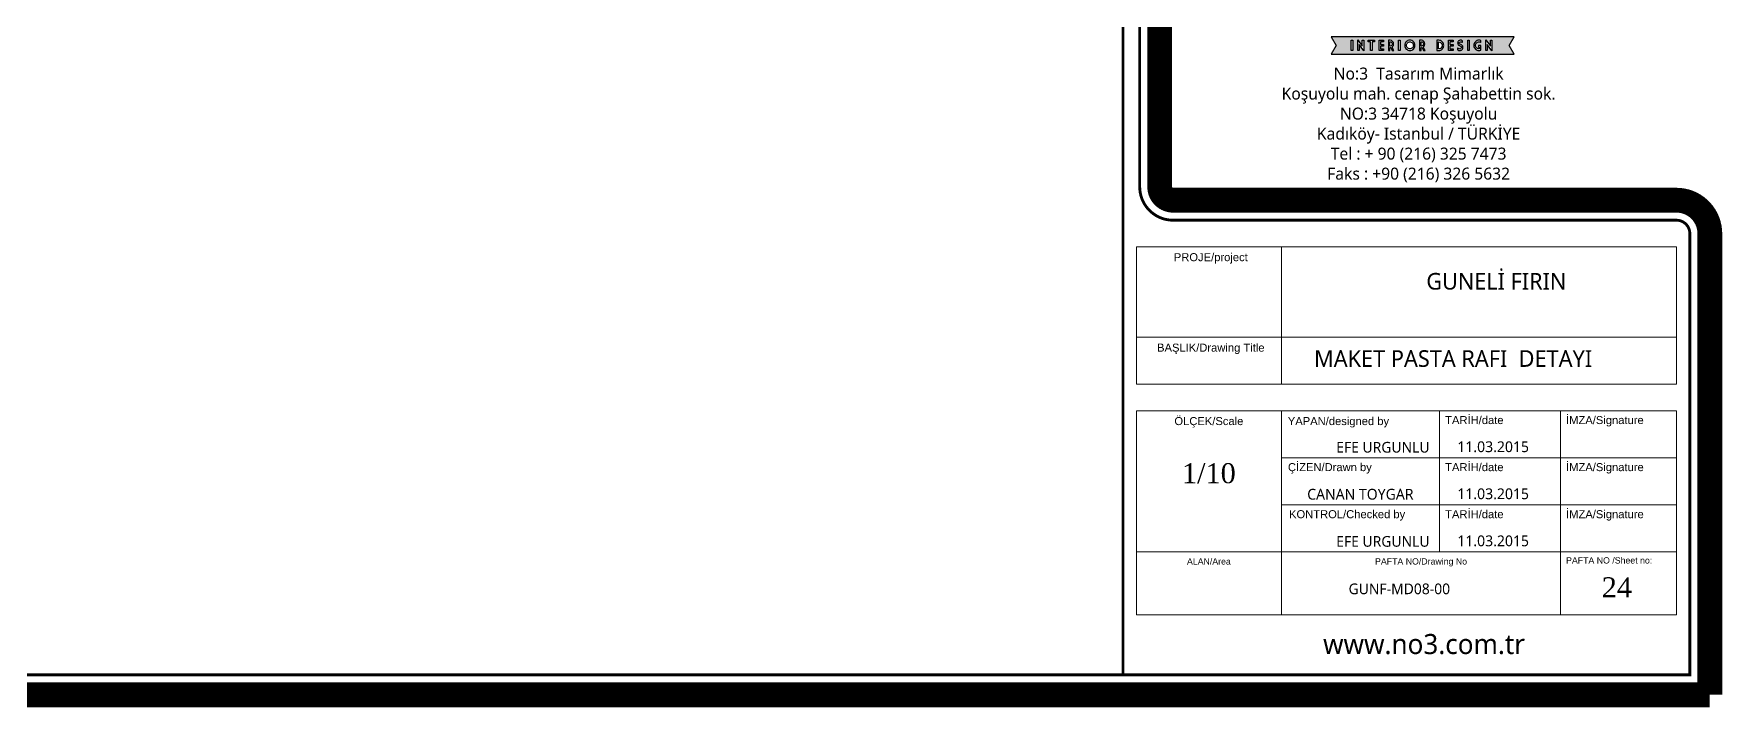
# Model space of a CAD drawing. Header units: millimetres. Extents: x 54215 to 67697, y 23496 to 56611.
# Drawn here: x 57956 to 58465, y 29437 to 29640 of the extents above; entities that cross this region are included whole.
import ezdxf
from ezdxf.enums import TextEntityAlignment as Align

# ---------------------------------------------------------------- set-up
doc = ezdxf.new("R2010")
doc.units = ezdxf.units.MM
doc.layers.add('no3_lejand', color=255, linetype='Continuous', lineweight=13)
doc.styles.add('ARIALT', font='arial.ttf', dxfattribs={"height": 10})
doc.styles.get("Standard").update_dxf_attribs({"font": 'arial.ttf'})

msp = doc.modelspace()

# ---------------------------------------------------------------- hatches: boundary and pattern name
at = {"true_color": 0xe74a37}
h = msp.add_hatch(color=13, dxfattribs=at)
h.dxf.hatch_style = 1
h.paths.add_polyline_path([(58391.572, 29638.951), (58357.259, 29638.951), (58346.852, 29638.951), (58348.402, 29636.341), (58346.852, 29633.73), (58357.259, 29633.73), (58391.572, 29633.73), (58401.979, 29633.73), (58400.429, 29636.341), (58401.979, 29638.951)])
h.paths.add_polyline_path([(58353.356, 29634.79), (58352.901, 29634.79), (58352.901, 29637.874), (58353.356, 29637.874)])
h.paths.add_polyline_path([(58356.693, 29634.655), (58355.308, 29636.589), (58355.308, 29634.79), (58354.855, 29634.79), (58354.855, 29638.016), (58356.239, 29636.077), (58356.239, 29637.891), (58356.693, 29637.891)])
h.paths.add_polyline_path([(58359.953, 29637.404), (58359.207, 29637.404), (58359.207, 29634.807), (58358.752, 29634.807), (58358.752, 29637.404), (58358.007, 29637.404), (58358.007, 29637.891), (58359.953, 29637.891)])
h.paths.add_polyline_path([(58362.649, 29637.404), (58361.723, 29637.404), (58361.723, 29636.567), (58362.649, 29636.567), (58362.649, 29636.097), (58361.723, 29636.097), (58361.723, 29635.26), (58362.649, 29635.26), (58362.649, 29634.79), (58361.266, 29634.79), (58361.266, 29637.874), (58362.649, 29637.874)])
edge = h.paths.add_edge_path()
edge.add_spline(control_points=[(58365.57, 29636.192), (58365.57, 29636.192), (58365.57, 29636.192), (58365.371, 29635.973), (58365.321, 29635.919), (58365.27, 29635.872), (58365.215, 29635.831), (58365.215, 29635.831), (58365.757, 29634.786), (58365.757, 29634.786), (58365.757, 29634.786), (58365.27, 29634.786), (58365.27, 29634.786), (58365.27, 29634.786), (58364.82, 29635.662), (58364.82, 29635.662), (58364.764, 29635.652), (58364.708, 29635.647), (58364.65, 29635.647), (58364.623, 29635.647), (58364.596, 29635.648), (58364.569, 29635.651), (58364.569, 29635.651), (58364.569, 29634.795), (58364.569, 29634.795), (58364.569, 29634.795), (58364.115, 29634.795), (58364.115, 29634.795), (58364.115, 29634.795), (58364.115, 29637.878), (58364.115, 29637.878), (58364.115, 29637.878), (58364.569, 29637.878), (58364.569, 29637.878), (58364.569, 29637.878), (58364.569, 29637.876), (58364.569, 29637.876), (58364.596, 29637.877), (58364.623, 29637.878), (58364.65, 29637.878), (58364.932, 29637.878), (58365.173, 29637.769), (58365.371, 29637.551), (58365.57, 29637.333), (58365.669, 29637.071), (58365.669, 29636.764), (58365.669, 29636.455), (58365.57, 29636.192)], knot_values=[0, 0, 0, 0, 0.00005, 0.0001, 1, 1, 1, 2, 2, 2, 3, 3, 3, 4, 4, 4, 5, 5, 5, 6, 6, 6, 7, 7, 7, 8, 8, 8, 9, 9, 9, 10, 10, 10, 11, 11, 11, 12, 12, 12, 13, 13, 13, 14, 14, 14, 15, 15, 15, 15], degree=3, periodic=0)
h.paths.add_polyline_path([(58367.61, 29634.79), (58367.155, 29634.79), (58367.155, 29637.891), (58367.61, 29637.891)])
edge = h.paths.add_edge_path()
edge.add_spline(control_points=[(58371.503, 29637.582), (58371.503, 29637.582), (58371.503, 29637.582), (58371.641, 29637.442), (58371.781, 29637.303), (58371.89, 29637.138), (58371.971, 29636.947), (58372.051, 29636.756), (58372.091, 29636.554), (58372.091, 29636.34), (58372.091, 29636.126), (58372.051, 29635.924), (58371.971, 29635.736), (58371.89, 29635.548), (58371.781, 29635.385), (58371.641, 29635.245), (58371.503, 29635.105), (58371.34, 29634.995), (58371.155, 29634.913), (58370.97, 29634.831), (58370.771, 29634.79), (58370.559, 29634.79), (58370.346, 29634.79), (58370.146, 29634.831), (58369.962, 29634.913), (58369.777, 29634.995), (58369.614, 29635.105), (58369.475, 29635.245), (58369.336, 29635.385), (58369.226, 29635.548), (58369.146, 29635.736), (58369.065, 29635.924), (58369.025, 29636.126), (58369.025, 29636.34), (58369.025, 29636.554), (58369.065, 29636.756), (58369.146, 29636.947), (58369.226, 29637.138), (58369.336, 29637.303), (58369.475, 29637.442), (58369.614, 29637.582), (58369.777, 29637.692), (58369.962, 29637.773), (58370.146, 29637.854), (58370.346, 29637.895), (58370.559, 29637.895), (58370.771, 29637.895), (58370.97, 29637.854), (58371.155, 29637.773), (58371.34, 29637.692), (58371.503, 29637.582)], knot_values=[0, 0, 0, 0, 0.00005, 0.0001, 1, 1, 1, 2, 2, 2, 3, 3, 3, 4, 4, 4, 5, 5, 5, 6, 6, 6, 7, 7, 7, 8, 8, 8, 9, 9, 9, 10, 10, 10, 11, 11, 11, 12, 12, 12, 13, 13, 13, 14, 14, 14, 15, 15, 15, 16, 16, 16, 16], degree=3, periodic=0)
edge = h.paths.add_edge_path()
edge.add_spline(control_points=[(58374.956, 29636.192), (58374.956, 29636.192), (58374.956, 29636.192), (58374.758, 29635.973), (58374.708, 29635.919), (58374.655, 29635.872), (58374.602, 29635.831), (58374.602, 29635.831), (58375.142, 29634.786), (58375.142, 29634.786), (58375.142, 29634.786), (58374.657, 29634.786), (58374.657, 29634.786), (58374.657, 29634.786), (58374.207, 29635.662), (58374.207, 29635.662), (58374.151, 29635.652), (58374.094, 29635.647), (58374.036, 29635.647), (58374.009, 29635.647), (58373.982, 29635.648), (58373.955, 29635.651), (58373.955, 29635.651), (58373.955, 29634.795), (58373.955, 29634.795), (58373.955, 29634.795), (58373.501, 29634.795), (58373.501, 29634.795), (58373.501, 29634.795), (58373.501, 29637.878), (58373.501, 29637.878), (58373.501, 29637.878), (58373.955, 29637.878), (58373.955, 29637.878), (58373.955, 29637.878), (58373.955, 29637.876), (58373.955, 29637.876), (58373.982, 29637.877), (58374.009, 29637.878), (58374.036, 29637.878), (58374.319, 29637.878), (58374.559, 29637.769), (58374.758, 29637.551), (58374.956, 29637.333), (58375.055, 29637.071), (58375.055, 29636.764), (58375.055, 29636.455), (58374.956, 29636.192)], knot_values=[0, 0, 0, 0, 0.00005, 0.0001, 1, 1, 1, 2, 2, 2, 3, 3, 3, 4, 4, 4, 5, 5, 5, 6, 6, 6, 7, 7, 7, 8, 8, 8, 9, 9, 9, 10, 10, 10, 11, 11, 11, 12, 12, 12, 13, 13, 13, 14, 14, 14, 15, 15, 15, 15], degree=3, periodic=0)
edge = h.paths.add_edge_path()
edge.add_spline(control_points=[(58379.257, 29637.874), (58379.257, 29637.874), (58379.257, 29637.874), (58379.257, 29637.874), (58379.669, 29637.874), (58380.02, 29637.723), (58380.311, 29637.423), (58380.603, 29637.122), (58380.748, 29636.758), (58380.748, 29636.332), (58380.748, 29635.907), (58380.603, 29635.545), (58380.311, 29635.243), (58380.02, 29634.941), (58379.669, 29634.79), (58379.257, 29634.79), (58379.257, 29634.79), (58378.708, 29634.79), (58378.708, 29634.79), (58378.708, 29634.79), (58378.708, 29637.874), (58378.708, 29637.874), (58378.708, 29637.874), (58379.257, 29637.874)], knot_values=[0, 0, 0, 0, 0.00005, 0.0001, 1, 1, 1, 2, 2, 2, 3, 3, 3, 4, 4, 4, 5, 5, 5, 6, 6, 6, 7, 7, 7, 7], degree=3, periodic=0)
h.paths.add_polyline_path([(58383.54, 29637.404), (58382.614, 29637.404), (58382.614, 29636.567), (58383.54, 29636.567), (58383.54, 29636.097), (58382.614, 29636.097), (58382.614, 29635.26), (58383.54, 29635.26), (58383.54, 29634.79), (58382.158, 29634.79), (58382.158, 29637.874), (58383.54, 29637.874)])
edge = h.paths.add_edge_path()
edge.add_spline(control_points=[(58386.246, 29636.358), (58386.246, 29636.358), (58386.246, 29636.358), (58386.312, 29636.294), (58386.378, 29636.23), (58386.431, 29636.149), (58386.472, 29636.052), (58386.513, 29635.954), (58386.534, 29635.838), (58386.537, 29635.704), (58386.537, 29635.581), (58386.512, 29635.464), (58386.462, 29635.353), (58386.412, 29635.242), (58386.343, 29635.144), (58386.253, 29635.059), (58386.164, 29634.974), (58386.062, 29634.906), (58385.946, 29634.858), (58385.831, 29634.81), (58385.71, 29634.786), (58385.584, 29634.786), (58385.455, 29634.786), (58385.34, 29634.803), (58385.241, 29634.837), (58385.141, 29634.87), (58385.035, 29634.93), (58384.922, 29635.017), (58384.922, 29635.017), (58384.922, 29635.593), (58384.922, 29635.593), (58384.993, 29635.516), (58385.045, 29635.464), (58385.084, 29635.437), (58385.122, 29635.41), (58385.168, 29635.38), (58385.223, 29635.35), (58385.277, 29635.319), (58385.338, 29635.293), (58385.404, 29635.272), (58385.47, 29635.251), (58385.536, 29635.241), (58385.601, 29635.241), (58385.734, 29635.241), (58385.844, 29635.289), (58385.93, 29635.385), (58386.016, 29635.48), (58386.059, 29635.593), (58386.059, 29635.725), (58386.059, 29635.832), (58386.022, 29635.919), (58385.949, 29635.987), (58385.876, 29636.054), (58385.757, 29636.13), (58385.591, 29636.217), (58385.49, 29636.27), (58385.407, 29636.319), (58385.337, 29636.361), (58385.268, 29636.405), (58385.202, 29636.458), (58385.138, 29636.523), (58385.075, 29636.587), (58385.024, 29636.663), (58384.984, 29636.752), (58384.945, 29636.84), (58384.926, 29636.945), (58384.926, 29637.065), (58384.932, 29637.183), (58384.959, 29637.291), (58385.009, 29637.393), (58385.059, 29637.494), (58385.126, 29637.583), (58385.211, 29637.659), (58385.297, 29637.735), (58385.393, 29637.794), (58385.502, 29637.836), (58385.611, 29637.878), (58385.726, 29637.899), (58385.846, 29637.899), (58385.936, 29637.896), (58386.019, 29637.883), (58386.093, 29637.86), (58386.167, 29637.837), (58386.252, 29637.796), (58386.346, 29637.736), (58386.346, 29637.736), (58386.346, 29637.252), (58386.346, 29637.252), (58386.289, 29637.29), (58386.251, 29637.315), (58386.23, 29637.324), (58386.209, 29637.333), (58386.179, 29637.349), (58386.141, 29637.37), (58386.102, 29637.392), (58386.057, 29637.41), (58386.007, 29637.426), (58385.956, 29637.441), (58385.902, 29637.449), (58385.846, 29637.449), (58385.719, 29637.447), (58385.611, 29637.406), (58385.524, 29637.324), (58385.436, 29637.242), (58385.391, 29637.148), (58385.391, 29637.04), (58385.395, 29636.938), (58385.431, 29636.857), (58385.502, 29636.796), (58385.573, 29636.735), (58385.687, 29636.667), (58385.846, 29636.591), (58385.954, 29636.539), (58386.042, 29636.491), (58386.11, 29636.452), (58386.178, 29636.411), (58386.246, 29636.358)], knot_values=[0, 0, 0, 0, 0.00005, 0.0001, 1, 1, 1, 2, 2, 2, 3, 3, 3, 4, 4, 4, 5, 5, 5, 6, 6, 6, 7, 7, 7, 8, 8, 8, 9, 9, 9, 10, 10, 10, 11, 11, 11, 12, 12, 12, 13, 13, 13, 14, 14, 14, 15, 15, 15, 16, 16, 16, 17, 17, 17, 18, 18, 18, 19, 19, 19, 20, 20, 20, 21, 21, 21, 22, 22, 22, 23, 23, 23, 24, 24, 24, 25, 25, 25, 26, 26, 26, 27, 27, 27, 28, 28, 28, 29, 29, 29, 30, 30, 30, 31, 31, 31, 32, 32, 32, 33, 33, 33, 34, 34, 34, 35, 35, 35, 36, 36, 36, 37, 37, 37, 38, 38, 38, 38], degree=3, periodic=0)
h.paths.add_polyline_path([(58388.407, 29634.79), (58387.953, 29634.79), (58387.953, 29637.891), (58388.407, 29637.891)])
edge = h.paths.add_edge_path()
edge.add_spline(control_points=[(58390.573, 29637.692), (58390.573, 29637.692), (58390.573, 29637.692), (58390.759, 29637.773), (58390.943, 29637.854), (58391.143, 29637.895), (58391.356, 29637.895), (58391.557, 29637.895), (58391.744, 29637.859), (58391.92, 29637.788), (58391.92, 29637.788), (58391.92, 29637.246), (58391.92, 29637.246), (58391.87, 29637.278), (58391.817, 29637.306), (58391.762, 29637.329), (58391.635, 29637.383), (58391.499, 29637.411), (58391.356, 29637.411), (58391.212, 29637.411), (58391.076, 29637.383), (58390.949, 29637.329), (58390.822, 29637.275), (58390.712, 29637.199), (58390.617, 29637.102), (58390.522, 29637.005), (58390.448, 29636.891), (58390.394, 29636.76), (58390.34, 29636.63), (58390.313, 29636.49), (58390.313, 29636.34), (58390.313, 29636.191), (58390.34, 29636.051), (58390.394, 29635.921), (58390.448, 29635.79), (58390.522, 29635.676), (58390.617, 29635.579), (58390.712, 29635.482), (58390.822, 29635.406), (58390.949, 29635.351), (58391.076, 29635.296), (58391.212, 29635.268), (58391.356, 29635.268), (58391.416, 29635.268), (58391.474, 29635.273), (58391.531, 29635.283), (58391.531, 29635.283), (58391.531, 29635.796), (58391.531, 29635.796), (58391.531, 29635.796), (58391.217, 29635.796), (58391.217, 29635.796), (58391.217, 29635.796), (58391.217, 29636.265), (58391.217, 29636.265), (58391.217, 29636.265), (58391.92, 29636.265), (58391.92, 29636.265), (58391.92, 29636.265), (58391.92, 29634.899), (58391.92, 29634.899), (58391.744, 29634.827), (58391.557, 29634.79), (58391.356, 29634.79), (58391.143, 29634.79), (58390.943, 29634.831), (58390.759, 29634.913), (58390.573, 29634.995), (58390.411, 29635.105), (58390.273, 29635.245), (58390.133, 29635.385), (58390.024, 29635.548), (58389.943, 29635.736), (58389.863, 29635.924), (58389.823, 29636.126), (58389.823, 29636.34), (58389.823, 29636.554), (58389.863, 29636.756), (58389.943, 29636.947), (58390.024, 29637.138), (58390.133, 29637.303), (58390.273, 29637.442), (58390.411, 29637.582), (58390.573, 29637.692)], knot_values=[0, 0, 0, 0, 0.00005, 0.0001, 1, 1, 1, 2, 2, 2, 3, 3, 3, 4, 4, 4, 5, 5, 5, 6, 6, 6, 7, 7, 7, 8, 8, 8, 9, 9, 9, 10, 10, 10, 11, 11, 11, 12, 12, 12, 13, 13, 13, 14, 14, 14, 15, 15, 15, 16, 16, 16, 17, 17, 17, 18, 18, 18, 19, 19, 19, 20, 20, 20, 21, 21, 21, 22, 22, 22, 23, 23, 23, 24, 24, 24, 25, 25, 25, 26, 26, 26, 27, 27, 27, 27], degree=3, periodic=0)
h.paths.add_polyline_path([(58395.248, 29634.655), (58393.864, 29636.589), (58393.864, 29634.79), (58393.41, 29634.79), (58393.41, 29638.016), (58394.794, 29636.077), (58394.794, 29637.891), (58395.248, 29637.891)])

# ---------------------------------------------------------------- linework, layer by layer
at = {"color": 13, "true_color": 0xe74a37}
for points in [[(58391.572, 29638.951), (58357.259, 29638.951), (58346.852, 29638.951), (58348.402, 29636.341), (58346.852, 29633.73), (58357.259, 29633.73), (58391.572, 29633.73), (58401.979, 29633.73), (58400.429, 29636.341), (58401.979, 29638.951), (58391.572, 29638.951)], [(58353.356, 29634.79), (58352.901, 29634.79), (58352.901, 29637.874), (58353.356, 29637.874), (58353.356, 29634.79)], [(58356.693, 29634.655), (58355.308, 29636.589), (58355.308, 29634.79), (58354.855, 29634.79), (58354.855, 29638.016), (58356.239, 29636.077), (58356.239, 29637.891), (58356.693, 29637.891), (58356.693, 29634.655)], [(58359.953, 29637.404), (58359.207, 29637.404), (58359.207, 29634.807), (58358.752, 29634.807), (58358.752, 29637.404), (58358.007, 29637.404), (58358.007, 29637.891), (58359.953, 29637.891), (58359.953, 29637.404)], [(58362.649, 29637.404), (58361.723, 29637.404), (58361.723, 29636.567), (58362.649, 29636.567), (58362.649, 29636.097), (58361.723, 29636.097), (58361.723, 29635.26), (58362.649, 29635.26), (58362.649, 29634.79), (58361.266, 29634.79), (58361.266, 29637.874), (58362.649, 29637.874), (58362.649, 29637.404)], [(58367.61, 29634.79), (58367.155, 29634.79), (58367.155, 29637.891), (58367.61, 29637.891), (58367.61, 29634.79)], [(58383.54, 29637.404), (58382.614, 29637.404), (58382.614, 29636.567), (58383.54, 29636.567), (58383.54, 29636.097), (58382.614, 29636.097), (58382.614, 29635.26), (58383.54, 29635.26), (58383.54, 29634.79), (58382.158, 29634.79), (58382.158, 29637.874), (58383.54, 29637.874), (58383.54, 29637.404)], [(58388.407, 29634.79), (58387.953, 29634.79), (58387.953, 29637.891), (58388.407, 29637.891), (58388.407, 29634.79)], [(58395.248, 29634.655), (58393.864, 29636.589), (58393.864, 29634.79), (58393.41, 29634.79), (58393.41, 29638.016), (58394.794, 29636.077), (58394.794, 29637.891), (58395.248, 29637.891), (58395.248, 29634.655)]]:
    msp.add_lwpolyline(points, dxfattribs=at)
for points, knots in [([(58365.27, 29634.786), (58365.27, 29634.786), (58364.82, 29635.662), (58364.82, 29635.662), (58364.764, 29635.652), (58364.708, 29635.647), (58364.65, 29635.647), (58364.623, 29635.647), (58364.596, 29635.648), (58364.569, 29635.651), (58364.569, 29635.651), (58364.569, 29634.795), (58364.569, 29634.795), (58364.569, 29634.795), (58364.115, 29634.795), (58364.115, 29634.795), (58364.115, 29634.795), (58364.115, 29637.878), (58364.115, 29637.878), (58364.115, 29637.878), (58364.569, 29637.878), (58364.569, 29637.878), (58364.569, 29637.878), (58364.569, 29637.876), (58364.569, 29637.876), (58364.596, 29637.877), (58364.623, 29637.878), (58364.65, 29637.878), (58364.932, 29637.878), (58365.173, 29637.769), (58365.371, 29637.551), (58365.57, 29637.333), (58365.669, 29637.071), (58365.669, 29636.764), (58365.669, 29636.455), (58365.57, 29636.192), (58365.371, 29635.973), (58365.321, 29635.919), (58365.27, 29635.872), (58365.215, 29635.831), (58365.215, 29635.831), (58365.757, 29634.786), (58365.757, 29634.786), (58365.757, 29634.786), (58365.27, 29634.786), (58365.27, 29634.786)], [0, 0, 0, 0, 1, 1, 1, 2, 2, 2, 3, 3, 3, 4, 4, 4, 5, 5, 5, 6, 6, 6, 7, 7, 7, 8, 8, 8, 9, 9, 9, 10, 10, 10, 11, 11, 11, 12, 12, 12, 13, 13, 13, 14, 14, 14, 15, 15, 15, 15]), ([(58371.971, 29635.736), (58371.89, 29635.548), (58371.781, 29635.385), (58371.641, 29635.245), (58371.503, 29635.105), (58371.34, 29634.995), (58371.155, 29634.913), (58370.97, 29634.831), (58370.771, 29634.79), (58370.559, 29634.79), (58370.346, 29634.79), (58370.146, 29634.831), (58369.962, 29634.913), (58369.777, 29634.995), (58369.614, 29635.105), (58369.475, 29635.245), (58369.336, 29635.385), (58369.226, 29635.548), (58369.146, 29635.736), (58369.065, 29635.924), (58369.025, 29636.126), (58369.025, 29636.34), (58369.025, 29636.554), (58369.065, 29636.756), (58369.146, 29636.947), (58369.226, 29637.138), (58369.336, 29637.303), (58369.475, 29637.442), (58369.614, 29637.582), (58369.777, 29637.692), (58369.962, 29637.773), (58370.146, 29637.854), (58370.346, 29637.895), (58370.559, 29637.895), (58370.771, 29637.895), (58370.97, 29637.854), (58371.155, 29637.773), (58371.34, 29637.692), (58371.503, 29637.582), (58371.641, 29637.442), (58371.781, 29637.303), (58371.89, 29637.138), (58371.971, 29636.947), (58372.051, 29636.756), (58372.091, 29636.554), (58372.091, 29636.34), (58372.091, 29636.126), (58372.051, 29635.924), (58371.971, 29635.736)], [0, 0, 0, 0, 1, 1, 1, 2, 2, 2, 3, 3, 3, 4, 4, 4, 5, 5, 5, 6, 6, 6, 7, 7, 7, 8, 8, 8, 9, 9, 9, 10, 10, 10, 11, 11, 11, 12, 12, 12, 13, 13, 13, 14, 14, 14, 15, 15, 15, 16, 16, 16, 16]), ([(58374.657, 29634.786), (58374.657, 29634.786), (58374.207, 29635.662), (58374.207, 29635.662), (58374.151, 29635.652), (58374.094, 29635.647), (58374.036, 29635.647), (58374.009, 29635.647), (58373.982, 29635.648), (58373.955, 29635.651), (58373.955, 29635.651), (58373.955, 29634.795), (58373.955, 29634.795), (58373.955, 29634.795), (58373.501, 29634.795), (58373.501, 29634.795), (58373.501, 29634.795), (58373.501, 29637.878), (58373.501, 29637.878), (58373.501, 29637.878), (58373.955, 29637.878), (58373.955, 29637.878), (58373.955, 29637.878), (58373.955, 29637.876), (58373.955, 29637.876), (58373.982, 29637.877), (58374.009, 29637.878), (58374.036, 29637.878), (58374.319, 29637.878), (58374.559, 29637.769), (58374.758, 29637.551), (58374.956, 29637.333), (58375.055, 29637.071), (58375.055, 29636.764), (58375.055, 29636.455), (58374.956, 29636.192), (58374.758, 29635.973), (58374.708, 29635.919), (58374.655, 29635.872), (58374.602, 29635.831), (58374.602, 29635.831), (58375.142, 29634.786), (58375.142, 29634.786), (58375.142, 29634.786), (58374.657, 29634.786), (58374.657, 29634.786)], [0, 0, 0, 0, 1, 1, 1, 2, 2, 2, 3, 3, 3, 4, 4, 4, 5, 5, 5, 6, 6, 6, 7, 7, 7, 8, 8, 8, 9, 9, 9, 10, 10, 10, 11, 11, 11, 12, 12, 12, 13, 13, 13, 14, 14, 14, 15, 15, 15, 15]), ([(58380.311, 29635.243), (58380.02, 29634.941), (58379.669, 29634.79), (58379.257, 29634.79), (58379.257, 29634.79), (58378.708, 29634.79), (58378.708, 29634.79), (58378.708, 29634.79), (58378.708, 29637.874), (58378.708, 29637.874), (58378.708, 29637.874), (58379.257, 29637.874), (58379.257, 29637.874), (58379.669, 29637.874), (58380.02, 29637.723), (58380.311, 29637.423), (58380.603, 29637.122), (58380.748, 29636.758), (58380.748, 29636.332), (58380.748, 29635.907), (58380.603, 29635.545), (58380.311, 29635.243)], [0, 0, 0, 0, 1, 1, 1, 2, 2, 2, 3, 3, 3, 4, 4, 4, 5, 5, 5, 6, 6, 6, 7, 7, 7, 7]), ([(58386.462, 29635.353), (58386.412, 29635.242), (58386.343, 29635.144), (58386.253, 29635.059), (58386.164, 29634.974), (58386.062, 29634.906), (58385.946, 29634.858), (58385.831, 29634.81), (58385.71, 29634.786), (58385.584, 29634.786), (58385.455, 29634.786), (58385.34, 29634.803), (58385.241, 29634.837), (58385.141, 29634.87), (58385.035, 29634.93), (58384.922, 29635.017), (58384.922, 29635.017), (58384.922, 29635.593), (58384.922, 29635.593), (58384.993, 29635.516), (58385.045, 29635.464), (58385.084, 29635.437), (58385.122, 29635.41), (58385.168, 29635.38), (58385.223, 29635.35), (58385.277, 29635.319), (58385.338, 29635.293), (58385.404, 29635.272), (58385.47, 29635.251), (58385.536, 29635.241), (58385.601, 29635.241), (58385.734, 29635.241), (58385.844, 29635.289), (58385.93, 29635.385), (58386.016, 29635.48), (58386.059, 29635.593), (58386.059, 29635.725), (58386.059, 29635.832), (58386.022, 29635.919), (58385.949, 29635.987), (58385.876, 29636.054), (58385.757, 29636.13), (58385.591, 29636.217), (58385.49, 29636.27), (58385.407, 29636.319), (58385.337, 29636.361), (58385.268, 29636.405), (58385.202, 29636.458), (58385.138, 29636.523), (58385.075, 29636.587), (58385.024, 29636.663), (58384.984, 29636.752), (58384.945, 29636.84), (58384.926, 29636.945), (58384.926, 29637.065), (58384.932, 29637.183), (58384.959, 29637.291), (58385.009, 29637.393), (58385.059, 29637.494), (58385.126, 29637.583), (58385.211, 29637.659), (58385.297, 29637.735), (58385.393, 29637.794), (58385.502, 29637.836), (58385.611, 29637.878), (58385.726, 29637.899), (58385.846, 29637.899), (58385.936, 29637.896), (58386.019, 29637.883), (58386.093, 29637.86), (58386.167, 29637.837), (58386.252, 29637.796), (58386.346, 29637.736), (58386.346, 29637.736), (58386.346, 29637.252), (58386.346, 29637.252), (58386.289, 29637.29), (58386.251, 29637.315), (58386.23, 29637.324), (58386.209, 29637.333), (58386.179, 29637.349), (58386.141, 29637.37), (58386.102, 29637.392), (58386.057, 29637.41), (58386.007, 29637.426), (58385.956, 29637.441), (58385.902, 29637.449), (58385.846, 29637.449), (58385.719, 29637.447), (58385.611, 29637.406), (58385.524, 29637.324), (58385.436, 29637.242), (58385.391, 29637.148), (58385.391, 29637.04), (58385.395, 29636.938), (58385.431, 29636.857), (58385.502, 29636.796), (58385.573, 29636.735), (58385.687, 29636.667), (58385.846, 29636.591), (58385.954, 29636.539), (58386.042, 29636.491), (58386.11, 29636.452), (58386.178, 29636.411), (58386.246, 29636.358), (58386.312, 29636.294), (58386.378, 29636.23), (58386.431, 29636.149), (58386.472, 29636.052), (58386.513, 29635.954), (58386.534, 29635.838), (58386.537, 29635.704), (58386.537, 29635.581), (58386.512, 29635.464), (58386.462, 29635.353)], [0, 0, 0, 0, 1, 1, 1, 2, 2, 2, 3, 3, 3, 4, 4, 4, 5, 5, 5, 6, 6, 6, 7, 7, 7, 8, 8, 8, 9, 9, 9, 10, 10, 10, 11, 11, 11, 12, 12, 12, 13, 13, 13, 14, 14, 14, 15, 15, 15, 16, 16, 16, 17, 17, 17, 18, 18, 18, 19, 19, 19, 20, 20, 20, 21, 21, 21, 22, 22, 22, 23, 23, 23, 24, 24, 24, 25, 25, 25, 26, 26, 26, 27, 27, 27, 28, 28, 28, 29, 29, 29, 30, 30, 30, 31, 31, 31, 32, 32, 32, 33, 33, 33, 34, 34, 34, 35, 35, 35, 36, 36, 36, 37, 37, 37, 38, 38, 38, 38]), ([(58391.92, 29637.246), (58391.87, 29637.278), (58391.817, 29637.306), (58391.762, 29637.329), (58391.635, 29637.383), (58391.499, 29637.411), (58391.356, 29637.411), (58391.212, 29637.411), (58391.076, 29637.383), (58390.949, 29637.329), (58390.822, 29637.275), (58390.712, 29637.199), (58390.617, 29637.102), (58390.522, 29637.005), (58390.448, 29636.891), (58390.394, 29636.76), (58390.34, 29636.63), (58390.313, 29636.49), (58390.313, 29636.34), (58390.313, 29636.191), (58390.34, 29636.051), (58390.394, 29635.921), (58390.448, 29635.79), (58390.522, 29635.676), (58390.617, 29635.579), (58390.712, 29635.482), (58390.822, 29635.406), (58390.949, 29635.351), (58391.076, 29635.296), (58391.212, 29635.268), (58391.356, 29635.268), (58391.416, 29635.268), (58391.474, 29635.273), (58391.531, 29635.283), (58391.531, 29635.283), (58391.531, 29635.796), (58391.531, 29635.796), (58391.531, 29635.796), (58391.217, 29635.796), (58391.217, 29635.796), (58391.217, 29635.796), (58391.217, 29636.265), (58391.217, 29636.265), (58391.217, 29636.265), (58391.92, 29636.265), (58391.92, 29636.265), (58391.92, 29636.265), (58391.92, 29634.899), (58391.92, 29634.899), (58391.744, 29634.827), (58391.557, 29634.79), (58391.356, 29634.79), (58391.143, 29634.79), (58390.943, 29634.831), (58390.759, 29634.913), (58390.573, 29634.995), (58390.411, 29635.105), (58390.273, 29635.245), (58390.133, 29635.385), (58390.024, 29635.548), (58389.943, 29635.736), (58389.863, 29635.924), (58389.823, 29636.126), (58389.823, 29636.34), (58389.823, 29636.554), (58389.863, 29636.756), (58389.943, 29636.947), (58390.024, 29637.138), (58390.133, 29637.303), (58390.273, 29637.442), (58390.411, 29637.582), (58390.573, 29637.692), (58390.759, 29637.773), (58390.943, 29637.854), (58391.143, 29637.895), (58391.356, 29637.895), (58391.557, 29637.895), (58391.744, 29637.859), (58391.92, 29637.788), (58391.92, 29637.788), (58391.92, 29637.246), (58391.92, 29637.246)], [0, 0, 0, 0, 1, 1, 1, 2, 2, 2, 3, 3, 3, 4, 4, 4, 5, 5, 5, 6, 6, 6, 7, 7, 7, 8, 8, 8, 9, 9, 9, 10, 10, 10, 11, 11, 11, 12, 12, 12, 13, 13, 13, 14, 14, 14, 15, 15, 15, 16, 16, 16, 17, 17, 17, 18, 18, 18, 19, 19, 19, 20, 20, 20, 21, 21, 21, 22, 22, 22, 23, 23, 23, 24, 24, 24, 25, 25, 25, 26, 26, 26, 27, 27, 27, 27]), ([(58365.075, 29637.228), (58364.957, 29637.355), (58364.816, 29637.419), (58364.65, 29637.419), (58364.623, 29637.419), (58364.596, 29637.418), (58364.569, 29637.415), (58364.569, 29637.415), (58364.569, 29636.112), (58364.569, 29636.112), (58364.594, 29636.108), (58364.622, 29636.106), (58364.65, 29636.106), (58364.816, 29636.106), (58364.957, 29636.17), (58365.075, 29636.299), (58365.191, 29636.428), (58365.25, 29636.582), (58365.25, 29636.764), (58365.25, 29636.945), (58365.191, 29637.1), (58365.075, 29637.228)], [0, 0, 0, 0, 1, 1, 1, 2, 2, 2, 3, 3, 3, 4, 4, 4, 5, 5, 5, 6, 6, 6, 7, 7, 7, 7]), ([(58371.296, 29637.102), (58371.202, 29637.199), (58371.091, 29637.275), (58370.964, 29637.329), (58370.837, 29637.383), (58370.703, 29637.411), (58370.559, 29637.411), (58370.415, 29637.411), (58370.279, 29637.383), (58370.152, 29637.329), (58370.025, 29637.275), (58369.914, 29637.199), (58369.82, 29637.102), (58369.725, 29637.005), (58369.65, 29636.891), (58369.597, 29636.76), (58369.543, 29636.63), (58369.515, 29636.49), (58369.515, 29636.34), (58369.515, 29636.191), (58369.543, 29636.051), (58369.597, 29635.921), (58369.65, 29635.79), (58369.725, 29635.676), (58369.82, 29635.579), (58369.914, 29635.482), (58370.025, 29635.406), (58370.152, 29635.351), (58370.279, 29635.296), (58370.415, 29635.268), (58370.559, 29635.268), (58370.703, 29635.268), (58370.837, 29635.296), (58370.964, 29635.351), (58371.091, 29635.406), (58371.202, 29635.482), (58371.296, 29635.579), (58371.39, 29635.676), (58371.463, 29635.79), (58371.518, 29635.921), (58371.572, 29636.051), (58371.599, 29636.191), (58371.599, 29636.34), (58371.599, 29636.49), (58371.572, 29636.63), (58371.518, 29636.76), (58371.463, 29636.891), (58371.39, 29637.005), (58371.296, 29637.102)], [0, 0, 0, 0, 1, 1, 1, 2, 2, 2, 3, 3, 3, 4, 4, 4, 5, 5, 5, 6, 6, 6, 7, 7, 7, 8, 8, 8, 9, 9, 9, 10, 10, 10, 11, 11, 11, 12, 12, 12, 13, 13, 13, 14, 14, 14, 15, 15, 15, 16, 16, 16, 16]), ([(58374.46, 29637.228), (58374.344, 29637.355), (58374.202, 29637.419), (58374.036, 29637.419), (58374.009, 29637.419), (58373.982, 29637.418), (58373.955, 29637.415), (58373.955, 29637.415), (58373.955, 29636.112), (58373.955, 29636.112), (58373.981, 29636.108), (58374.007, 29636.106), (58374.036, 29636.106), (58374.202, 29636.106), (58374.344, 29636.17), (58374.46, 29636.299), (58374.577, 29636.428), (58374.636, 29636.582), (58374.636, 29636.764), (58374.636, 29636.945), (58374.577, 29637.1), (58374.46, 29637.228)], [0, 0, 0, 0, 1, 1, 1, 2, 2, 2, 3, 3, 3, 4, 4, 4, 5, 5, 5, 6, 6, 6, 7, 7, 7, 7]), ([(58379.257, 29637.407), (58379.257, 29637.407), (58379.161, 29637.407), (58379.161, 29637.407), (58379.161, 29637.407), (58379.161, 29635.26), (58379.161, 29635.26), (58379.161, 29635.26), (58379.257, 29635.26), (58379.257, 29635.26), (58379.543, 29635.26), (58379.788, 29635.364), (58379.992, 29635.574), (58380.195, 29635.783), (58380.296, 29636.036), (58380.296, 29636.332), (58380.296, 29636.629), (58380.195, 29636.883), (58379.992, 29637.093), (58379.788, 29637.302), (58379.543, 29637.407), (58379.257, 29637.407)], [0, 0, 0, 0, 1, 1, 1, 2, 2, 2, 3, 3, 3, 4, 4, 4, 5, 5, 5, 6, 6, 6, 7, 7, 7, 7])]:
    msp.add_open_spline(points, degree=3, knots=knots, dxfattribs=at)
at = {"layer": 'no3_lejand', "color": 250}
for p, q in [((58450.8, 29575.716), (58288.239, 29575.716)), ((58288.239, 29575.716), (58288.239, 29534.439)), ((58331.89, 29534.439), (58331.89, 29575.716)), ((58450.8, 29575.716), (58450.8, 29534.439)), ((58288.239, 29548.596), (58450.8, 29548.596)), ((58450.8, 29534.439), (58288.239, 29534.439)), ((58288.239, 29526.411), (58288.239, 29465.065)), ((58450.8, 29526.411), (58288.239, 29526.411)), ((58288.239, 29526.411), (58450.8, 29526.411)), ((58331.89, 29526.411), (58331.89, 29465.065)), ((58379.486, 29526.411), (58379.486, 29483.94)), ((58415.882, 29526.411), (58415.882, 29465.065)), ((58450.8, 29526.411), (58450.8, 29465.065)), ((58450.8, 29512.254), (58331.89, 29512.254)), ((58331.89, 29498.097), (58450.8, 29498.097)), ((58450.8, 29483.94), (58288.239, 29483.94)), ((58288.239, 29465.065), (58450.8, 29465.065)), ((58450.8, 29465.065), (58288.239, 29465.065))]:
    msp.add_line(p, q, dxfattribs=at)
at = {"layer": 'no3_lejand', "color": 1, "const_width": 7.466}
msp.add_lwpolyline([(58460.835, 29440.981), (57504.96, 29440.981), (57504.96, 30020.981), (58460.835, 30020.981), (58460.835, 29705.362, -0.4142136), (58450.8, 29695.327), (58299.278, 29695.327, 0.4142136), (58295.264, 29691.314), (58295.264, 29593.779, 0.4142136), (58299.278, 29589.765), (58450.8, 29589.765, -0.4142136), (58460.835, 29579.73), (58460.835, 29440.981)], format="xyb", dxfattribs=at)
at = {"layer": 'no3_lejand', "color": 252, "const_width": 0.854}
msp.add_lwpolyline([(58454.814, 29705.362, -0.4142136), (58450.8, 29701.348), (58299.278, 29701.348, 0.4142136), (58289.243, 29691.314), (58289.243, 29593.779, 0.4142136), (58299.278, 29583.744), (58450.8, 29583.744, -0.4142136), (58454.814, 29579.73), (58454.814, 29447.002), (57510.981, 29447.002), (57510.981, 30014.961), (58454.814, 30014.961), (58454.814, 29705.362)], format="xyb", dxfattribs=at)
msp.add_lwpolyline([(58284.226, 29447.002), (58284.226, 30014.961)], dxfattribs=at)

# ---------------------------------------------------------------- texts
at = {"color": 7, "insert": (58396.576, 29565.344), "char_height": 4.995, "width": 125.12147, "attachment_point": 5}
msp.add_mtext('{\\fLucida Sans Unicode|b0|i0|c162|p34;GUNELİ FIRIN}', dxfattribs=at)
at = {"layer": 'no3_lejand', "linetype": 'Continuous', "style": 'ARIALT'}
for s, height, p in [('ALAN/Area', 1.8876, (58310.065, 29481.109)), ('PAFTA NO/Drawing No', 1.88759, (58373.922, 29481.109))]:
    msp.add_text(s, height=height, dxfattribs=at).set_placement(p, align=Align.MIDDLE_CENTER)
at = {"layer": 'no3_lejand', "color": 7}
for s, insert, char_height, width, attachment_point in [('{\\fLucida Sans Unicode|b0|i0|c162|p34;No:3  Tasarım Mimarlık\\PKoşuyolu mah. cenap Şahabettin sok.\\PNO:3 34718 Koşuyolu\\PKadıköy- Istanbul / TÜRKİYE\\PTel : + 90 (216) 325 7473\\PFaks : +90 (216) 326 5632}', (58373.186, 29612.412), 3.61246, 93.56152, 5), ('{\\fLucida Sans Unicode|b0|i0|c162|p34;MAKET PASTA RAFI  DETAYI}', (58383.572, 29542.099), 5.0173, 122.81536, 5), ('{\\fLucida Sans Unicode|b0|i0|c162|p34;EFE URGUNLU}', (58348.39, 29515.421), 3.21107, 122.81536, 4), ('{\\fLucida Sans Unicode|b0|i0|c162|p34;11.03.2015\\P}', (58384.834, 29515.577), 3.24, 123.92176, 4), ('{\\fGeorgia|b0|i0|c162|p18;1/10}', (58310.065, 29507.599), 6.02076, 122.81536, 5), ('{\\fLucida Sans Unicode|b0|i0|c162|p34;CANAN TOYGAR}', (58339.657, 29501.292), 3.24, 123.92176, 4), ('{\\fLucida Sans Unicode|b0|i0|c162|p34;11.03.2015\\P}', (58384.834, 29501.42), 3.24, 123.92176, 4), ('{\\fLucida Sans Unicode|b0|i0|c162|p34;EFE URGUNLU}', (58348.39, 29487.107), 3.21107, 122.81536, 4), ('{\\fLucida Sans Unicode|b0|i0|c162|p34;11.03.2015\\P}', (58384.834, 29487.263), 3.24, 123.92176, 4), ('{\\fGeorgia|b0|i0|c162|p18;24}', (58432.857, 29473.324), 6.02076, 122.81536, 5), ('{\\fLucida Sans Unicode|b0|i0|c162|p34;GUNF-MD08-00}', (58352.106, 29472.831), 3.21107, 122.81536, 4), ('{\\fLucida Sans Unicode|b0|i0|c162|p34;www.no3.com.tr}', (58374.825, 29456.197), 6.02076, 93.56152, 5)]:
    msp.add_mtext(s, dxfattribs=dict(at, insert=insert, char_height=char_height, width=width, attachment_point=attachment_point))
at = {"layer": 'no3_lejand', "char_height": 2.4083, "style": 'ARIALT'}
for s, insert, width, attachment_point in [('PROJE/project', (58310.64, 29573.829), 44.79424, 2), ('BAŞLIK/Drawing Title', (58310.64, 29546.62), 44.79424, 2), ('ÖLÇEK/Scale', (58310.065, 29524.524), 16.26855, 2), ('YAPAN/designed by', (58349.06, 29524.524), 44.79424, 2), ('TARİH/date', (58381.171, 29524.829), 18.31967, 1), ('İMZA/Signature', (58417.567, 29524.829), 18.31967, 1), ('ÇİZEN/Drawn by', (58346.483, 29510.672), 44.79424, 2), ('TARİH/date', (58381.171, 29510.672), 18.31967, 1), ('İMZA/Signature', (58417.567, 29510.672), 18.31967, 1), ('KONTROL/Checked by', (58334.188, 29496.515), 40.24224, 1), ('TARİH/date', (58381.171, 29496.515), 18.31967, 1), ('İMZA/Signature', (58417.567, 29496.515), 18.31967, 1)]:
    msp.add_mtext(s, dxfattribs=dict(at, insert=insert, width=width, attachment_point=attachment_point))
at = {"layer": 'no3_lejand', "linetype": 'Continuous', "insert": (58417.567, 29482.358), "char_height": 1.88759, "width": 45.2116, "attachment_point": 1, "style": 'ARIALT'}
msp.add_mtext('PAFTA NO /Sheet no:', dxfattribs=at)

doc.saveas('drawing.dxf')
